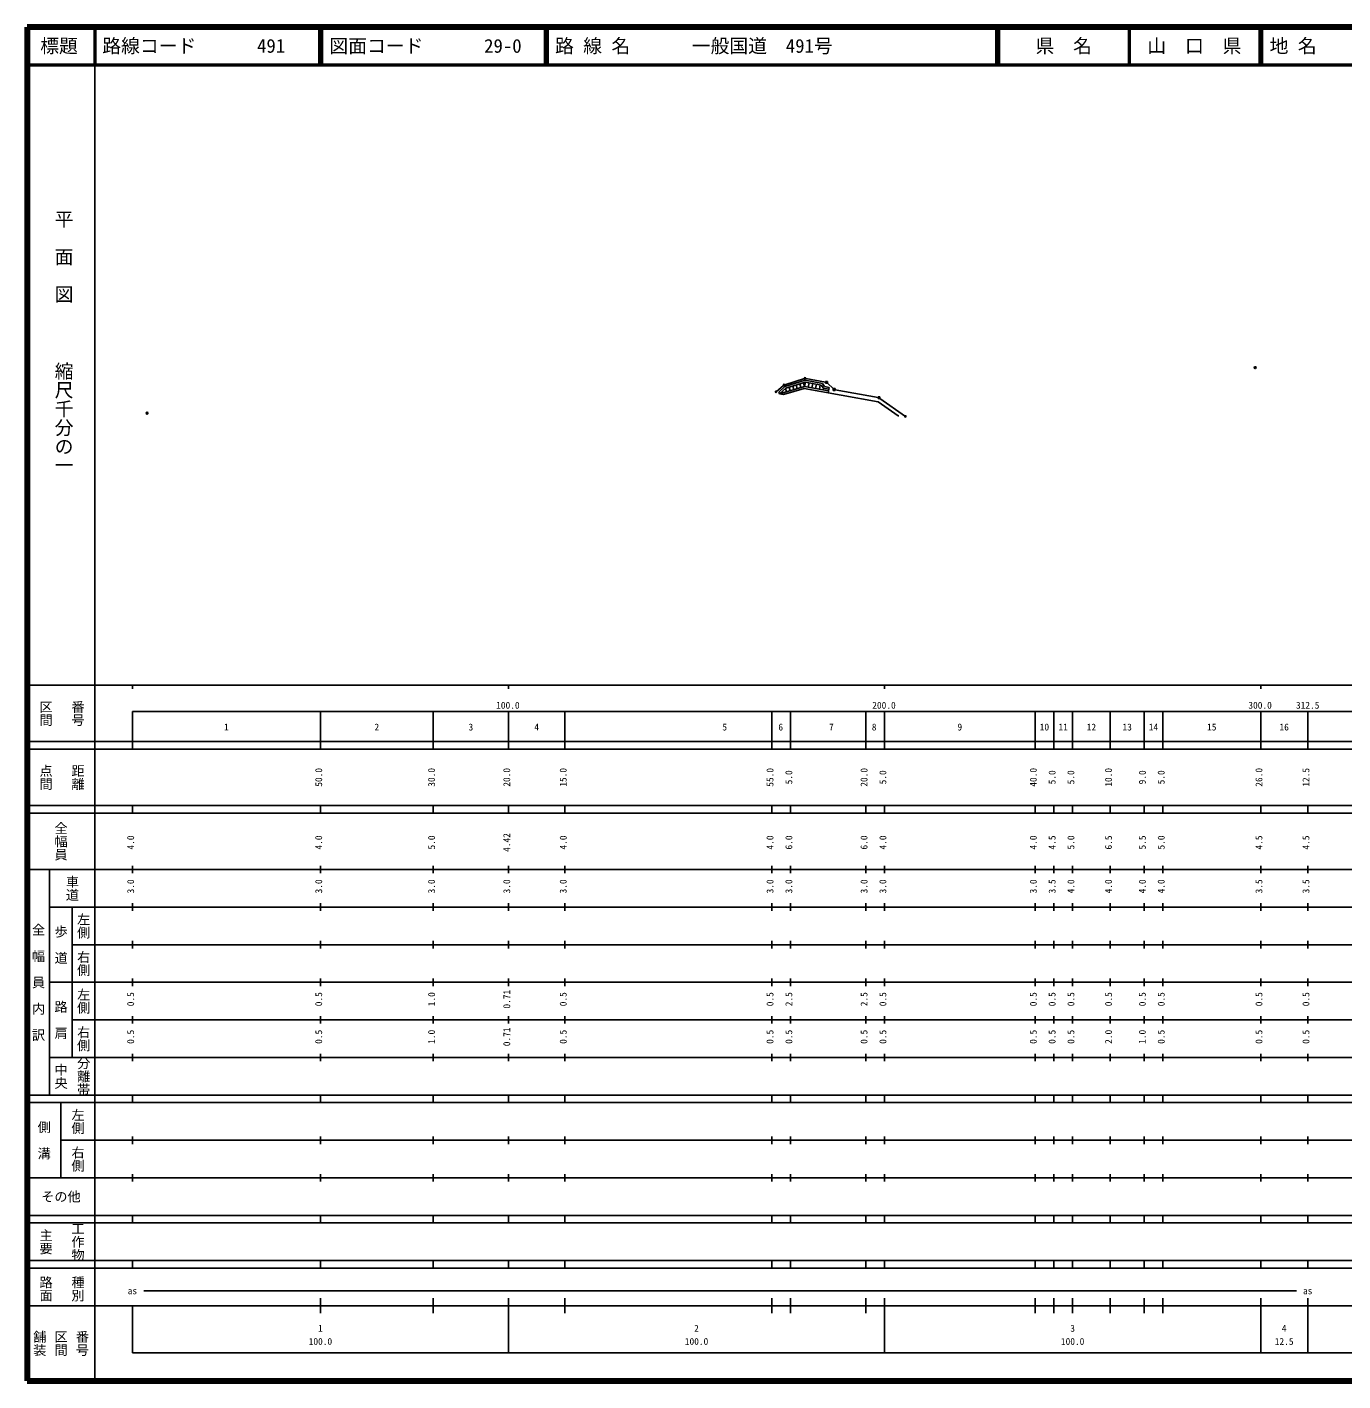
# Model space of a CAD drawing. Units: millimetres on the paper, with parts at other scales. Extents: x 40 to 680, y 20 to 380.
# Drawn here: x 40 to 389.9, y 20 to 380 of the extents above; entities that cross this region are included whole.
import ezdxf
from ezdxf.enums import TextEntityAlignment as Align

# ---------------------------------------------------------------- set-up
doc = ezdxf.new("R2010")
doc.units = ezdxf.units.MM
doc.header["$PDMODE"] = 32
doc.header["$PDSIZE"] = 0.5
for name, color, linetype, lineweight in [('M-BGD', 7, 'Continuous', 25), ('M-BMK-ROW', 30, 'Continuous', 25), ('M-TTL', 2, 'Continuous', 140), ('M-TTL-BAND', 7, 'Continuous', 25), ('M-TTL-LINE', 7, 'Continuous', 50)]:
    doc.layers.add(name, color=color, linetype=linetype, lineweight=lineweight)
doc.layers.add('M-OTRS', color=6, linetype='Continuous')
doc.layers.add('M-TTL-TXT', color=7, linetype='Continuous')
doc.styles.add('@ＭＳ ゴシック', font='')
doc.styles.add('ＭＳ ゴシック', font='')
doc.styles.get('@ＭＳ ゴシック').set_extended_font_data('@MS Gothic')
doc.styles.get('ＭＳ ゴシック').set_extended_font_data('MS Gothic')

msp = doc.modelspace()

# ---------------------------------------------------------------- linework, layer by layer
at = {"layer": 'M-BGD'}
for p, q in [((240.076, 282.485), (246.72, 284.414)), ((241.516, 284.397), (246.902, 286.092)), ((241.766, 283.952), (246.933, 285.578)), ((243.84, 283.572), (243.564, 284.518)), ((244.8, 283.853), (244.518, 284.818)), ((245.76, 284.134), (245.472, 285.118)), ((246.72, 284.414), (246.426, 285.419)), ((246.933, 285.578), (246.72, 284.414)), ((246.72, 284.414), (253.085, 283.249)), ((246.902, 286.092), (251.475, 285.239)), ((246.933, 285.578), (251.176, 284.786)), ((247.916, 285.398), (247.703, 284.234)), ((248.9, 285.218), (248.687, 284.054)), ((249.884, 285.038), (249.671, 283.874)), ((250.867, 284.858), (250.654, 283.694)), ((251.72, 283.971), (251.176, 284.786)), ((252.018, 284.425), (251.475, 285.239)), ((252.018, 284.425), (253.258, 284.198)), ((239.843, 282.945), (241.516, 284.397)), ((240.076, 282.485), (239.843, 282.945)), ((240.076, 282.485), (241.766, 283.952)), ((240.076, 282.485), (241.162, 282.335)), ((240.961, 282.729), (240.839, 283.148)), ((241.162, 282.335), (246.63, 283.923)), ((241.921, 283.01), (241.67, 283.869)), ((242.881, 283.291), (242.61, 284.217)), ((246.63, 283.923), (266.303, 280.321)), ((251.721, 283.968), (251.638, 283.514)), ((251.72, 283.971), (253.168, 283.706)), ((253.258, 284.198), (252.999, 282.779)), ((266.303, 280.321), (271.613, 276.664)), ((271.613, 276.664), (271.796, 276.635)), ((238, 188), (238, 198)), ((243, 188), (243, 198)), ((263, 188), (263, 198))]:
    msp.add_line(p, q, dxfattribs=at)
at = {"layer": 'M-BMK-ROW'}
for p, q in [((239.294, 283.131), (241.125, 284.72)), ((241.446, 284.899), (246.692, 286.551)), ((247.055, 286.572), (252.288, 285.596)), ((252.288, 285.799), (252.788, 285.799)), ((252.288, 285.299), (252.288, 285.799)), ((252.288, 285.299), (252.788, 285.299)), ((252.363, 285.724), (252.713, 285.374)), ((252.363, 285.374), (252.713, 285.724)), ((252.788, 285.299), (252.788, 285.799)), ((252.788, 285.319), (254.371, 283.859)), ((254.371, 283.879), (254.871, 283.879)), ((254.371, 283.379), (254.371, 283.879)), ((254.371, 283.379), (254.871, 283.379)), ((254.446, 283.804), (254.796, 283.454)), ((254.446, 283.454), (254.796, 283.804)), ((254.871, 283.379), (254.871, 283.879)), ((254.871, 283.583), (266.26, 281.498)), ((266.26, 281.702), (266.76, 281.702)), ((266.26, 281.202), (266.26, 281.702)), ((266.26, 281.202), (266.76, 281.202)), ((266.335, 281.627), (266.685, 281.277)), ((266.335, 281.277), (266.685, 281.627)), ((266.76, 281.202), (266.76, 281.702)), ((266.76, 281.274), (273.523, 276.455))]:
    msp.add_line(p, q, dxfattribs=at)
for centre in [(241.267, 284.843), (246.871, 286.607), (239.152, 283.008), (273.523, 276.455)]:
    msp.add_circle(centre, 0.188, dxfattribs=at)
at = {"layer": 'M-OTRS'}
for p in [(366.542, 289.448), (71.892, 277.317)]:
    msp.add_point(p, dxfattribs=at)
at = {"layer": 'M-TTL'}
for p, q in [((40, 380), (40, 20)), ((680, 380), (40, 380)), ((40, 20), (680, 20))]:
    msp.add_line(p, q, dxfattribs=at)
at = {"layer": 'M-TTL-BAND'}
for p, q in [((58, 370), (58, 20)), ((40, 205), (579, 205)), ((68, 205), (68, 204)), ((168, 205), (168, 204)), ((268, 205), (268, 204)), ((368, 205), (368, 204)), ((68, 198), (579, 198)), ((68, 198), (68, 188)), ((118, 188), (118, 198)), ((148, 188), (148, 198)), ((168, 188), (168, 198)), ((183, 188), (183, 198)), ((238, 188), (238, 198)), ((243, 188), (243, 198)), ((263, 188), (263, 198)), ((268, 188), (268, 198)), ((308, 188), (308, 198)), ((313, 188), (313, 198)), ((318, 188), (318, 198)), ((328, 188), (328, 198)), ((337, 188), (337, 198)), ((342, 188), (342, 198)), ((368, 188), (368, 198)), ((380.5, 188), (380.5, 198)), ((40, 190), (579, 190)), ((40, 188), (579, 188)), ((40, 173), (579, 173)), ((68, 171), (68, 173)), ((118, 171), (118, 173)), ((148, 171), (148, 173)), ((168, 171), (168, 173)), ((183, 171), (183, 173)), ((238, 171), (238, 173)), ((243, 171), (243, 173)), ((263, 171), (263, 173)), ((268, 171), (268, 173)), ((308, 171), (308, 173)), ((313, 171), (313, 173)), ((318, 171), (318, 173)), ((328, 171), (328, 173)), ((337, 171), (337, 173)), ((342, 171), (342, 173)), ((368, 171), (368, 173)), ((380.5, 171), (380.5, 173)), ((40, 171), (579, 171)), ((40, 156), (579, 156)), ((46, 96), (46, 156)), ((68, 155), (68, 157)), ((118, 155), (118, 157)), ((148, 155), (148, 157)), ((168, 155), (168, 157)), ((183, 155), (183, 157)), ((238, 155), (238, 157)), ((243, 155), (243, 157)), ((263, 155), (263, 157)), ((268, 155), (268, 157)), ((308, 155), (308, 157)), ((313, 155), (313, 157)), ((318, 155), (318, 157)), ((328, 155), (328, 157)), ((337, 155), (337, 157)), ((342, 155), (342, 157)), ((368, 155), (368, 157)), ((380.5, 155), (380.5, 157)), ((46, 146), (579, 146)), ((52, 146), (52, 106)), ((68, 145), (68, 147)), ((118, 145), (118, 147)), ((148, 145), (148, 147)), ((168, 145), (168, 147)), ((183, 145), (183, 147)), ((238, 145), (238, 147)), ((243, 145), (243, 147)), ((263, 145), (263, 147)), ((268, 145), (268, 147)), ((308, 145), (308, 147)), ((313, 145), (313, 147)), ((318, 145), (318, 147)), ((328, 145), (328, 147)), ((337, 145), (337, 147)), ((342, 145), (342, 147)), ((368, 145), (368, 147)), ((380.5, 145), (380.5, 147)), ((68, 135), (68, 137)), ((118, 135), (118, 137)), ((148, 135), (148, 137)), ((168, 135), (168, 137)), ((183, 135), (183, 137)), ((238, 135), (238, 137)), ((243, 135), (243, 137)), ((263, 135), (263, 137)), ((268, 135), (268, 137)), ((308, 135), (308, 137)), ((313, 135), (313, 137)), ((318, 135), (318, 137)), ((328, 135), (328, 137)), ((337, 135), (337, 137)), ((342, 135), (342, 137)), ((368, 135), (368, 137)), ((380.5, 135), (380.5, 137)), ((52, 136), (579, 136)), ((46, 126), (579, 126)), ((68, 125), (68, 127)), ((118, 125), (118, 127)), ((148, 125), (148, 127)), ((168, 125), (168, 127)), ((183, 125), (183, 127)), ((238, 125), (238, 127)), ((243, 125), (243, 127)), ((263, 125), (263, 127)), ((268, 125), (268, 127)), ((308, 125), (308, 127)), ((313, 125), (313, 127)), ((318, 125), (318, 127)), ((328, 125), (328, 127)), ((337, 125), (337, 127)), ((342, 125), (342, 127)), ((368, 125), (368, 127)), ((380.5, 125), (380.5, 127)), ((52, 116), (579, 116)), ((68, 115), (68, 117)), ((118, 115), (118, 117)), ((148, 115), (148, 117)), ((168, 115), (168, 117)), ((183, 115), (183, 117)), ((238, 115), (238, 117)), ((243, 115), (243, 117)), ((263, 115), (263, 117)), ((268, 115), (268, 117)), ((308, 115), (308, 117)), ((313, 115), (313, 117)), ((318, 115), (318, 117)), ((328, 115), (328, 117)), ((337, 115), (337, 117)), ((342, 115), (342, 117)), ((368, 115), (368, 117)), ((380.5, 115), (380.5, 117)), ((46, 106), (579, 106)), ((68, 105), (68, 107)), ((118, 105), (118, 107)), ((148, 105), (148, 107)), ((168, 105), (168, 107)), ((183, 105), (183, 107)), ((238, 105), (238, 107)), ((243, 105), (243, 107)), ((263, 105), (263, 107)), ((268, 105), (268, 107)), ((308, 105), (308, 107)), ((313, 105), (313, 107)), ((318, 105), (318, 107)), ((328, 105), (328, 107)), ((337, 105), (337, 107)), ((342, 105), (342, 107)), ((368, 105), (368, 107)), ((380.5, 105), (380.5, 107)), ((40, 96), (579, 96)), ((40, 94), (579, 94)), ((49, 94), (49, 74)), ((68, 94), (68, 96)), ((118, 94), (118, 96)), ((148, 94), (148, 96)), ((168, 94), (168, 96)), ((183, 94), (183, 96)), ((238, 94), (238, 96)), ((243, 94), (243, 96)), ((263, 94), (263, 96)), ((268, 94), (268, 96)), ((308, 94), (308, 96)), ((313, 94), (313, 96)), ((318, 94), (318, 96)), ((328, 94), (328, 96)), ((337, 94), (337, 96)), ((342, 94), (342, 96)), ((368, 94), (368, 96)), ((380.5, 94), (380.5, 96)), ((49, 84), (579, 84)), ((68, 83), (68, 85)), ((118, 83), (118, 85)), ((148, 83), (148, 85)), ((168, 83), (168, 85)), ((183, 83), (183, 85)), ((238, 83), (238, 85)), ((243, 83), (243, 85)), ((263, 83), (263, 85)), ((268, 83), (268, 85)), ((308, 83), (308, 85)), ((313, 83), (313, 85)), ((318, 83), (318, 85)), ((328, 83), (328, 85)), ((337, 83), (337, 85)), ((342, 83), (342, 85)), ((368, 83), (368, 85)), ((380.5, 83), (380.5, 85)), ((40, 74), (579, 74)), ((68, 73), (68, 75)), ((118, 73), (118, 75)), ((148, 73), (148, 75)), ((168, 73), (168, 75)), ((183, 73), (183, 75)), ((238, 73), (238, 75)), ((243, 73), (243, 75)), ((263, 73), (263, 75)), ((268, 73), (268, 75)), ((308, 73), (308, 75)), ((313, 73), (313, 75)), ((318, 73), (318, 75)), ((328, 73), (328, 75)), ((337, 73), (337, 75)), ((342, 73), (342, 75)), ((368, 73), (368, 75)), ((380.5, 73), (380.5, 75)), ((40, 64), (579, 64)), ((40, 62), (579, 62)), ((68, 62), (68, 64)), ((118, 62), (118, 64)), ((148, 62), (148, 64)), ((168, 62), (168, 64)), ((183, 62), (183, 64)), ((238, 62), (238, 64)), ((243, 62), (243, 64)), ((263, 62), (263, 64)), ((268, 62), (268, 64)), ((308, 62), (308, 64)), ((313, 62), (313, 64)), ((318, 62), (318, 64)), ((328, 62), (328, 64)), ((337, 62), (337, 64)), ((342, 62), (342, 64)), ((368, 62), (368, 64)), ((380.5, 62), (380.5, 64)), ((40, 52), (579, 52)), ((68, 50), (68, 52)), ((118, 50), (118, 52)), ((148, 50), (148, 52)), ((168, 50), (168, 52)), ((183, 50), (183, 52)), ((238, 50), (238, 52)), ((243, 50), (243, 52)), ((263, 50), (263, 52)), ((268, 50), (268, 52)), ((308, 50), (308, 52)), ((313, 50), (313, 52)), ((318, 50), (318, 52)), ((328, 50), (328, 52)), ((337, 50), (337, 52)), ((342, 50), (342, 52)), ((368, 50), (368, 52)), ((380.5, 50), (380.5, 52)), ((40, 50), (579, 50)), ((71, 44), (377.5, 44)), ((40, 40), (579, 40)), ((68, 40), (68, 27.5)), ((118, 38), (118, 42)), ((148, 38), (148, 42)), ((168, 27.5), (168, 42)), ((183, 38), (183, 42)), ((238, 38), (238, 42)), ((243, 38), (243, 42)), ((263, 38), (263, 42)), ((268, 27.5), (268, 42)), ((308, 38), (308, 42)), ((313, 38), (313, 42)), ((318, 38), (318, 42)), ((328, 38), (328, 42)), ((337, 38), (337, 42)), ((342, 38), (342, 42)), ((368, 27.5), (368, 42)), ((380.5, 27.5), (380.5, 42)), ((68, 27.5), (579, 27.5))]:
    msp.add_line(p, q, dxfattribs=at)
at = {"layer": 'M-TTL-LINE'}
for p, q in [((58, 380), (58, 370)), ((117.75, 380), (117.75, 370)), ((118.25, 380), (118.25, 370)), ((177.75, 380), (177.75, 370)), ((178.25, 380), (178.25, 370)), ((297.75, 380), (297.75, 370)), ((298.25, 380), (298.25, 370)), ((333, 380), (333, 370)), ((367.75, 380), (367.75, 370)), ((368.25, 380), (368.25, 370)), ((40, 370), (680, 370))]:
    msp.add_line(p, q, dxfattribs=at)

# ---------------------------------------------------------------- texts
at = {"layer": 'M-TTL-BAND', "style": '@ＭＳ ゴシック'}
for s, p in [('平  面  図', (49.777, 306.475)), ('縮尺千分の一', (49.777, 261.03))]:
    msp.add_text(s, height=3.666, rotation=270, dxfattribs=at).set_placement(p, align=Align.MIDDLE_RIGHT)
for s, p in [('区間', (45, 197.5)), ('番号', (53.5, 197.5)), ('点間', (45, 180.5)), ('距離', (53.5, 180.5)), ('全幅員', (49, 163.5)), ('車道', (52, 151)), ('左側', (55, 141)), ('全\u3000幅\u3000員\u3000内\u3000訳', (43, 126)), ('歩\u3000道', (49, 136)), ('右側', (55, 131)), ('左側', (55, 121)), ('路\u3000肩', (49, 116)), ('右側', (55, 111)), ('分離帯', (55, 101)), ('中央', (49, 101)), ('左側', (53.5, 89)), ('側\u3000溝', (44.5, 84)), ('右側', (53.5, 79)), ('工作物', (53.5, 57)), ('主要', (45, 57)), ('路面', (45, 44.5)), ('種別', (53.5, 44.5)), ('舗装', (43.333, 30)), ('区間', (49, 30)), ('番号', (54.667, 30))]:
    msp.add_text(s, height=2.566, rotation=270, dxfattribs=at).set_placement(p, align=Align.MIDDLE_CENTER)
at = {"layer": 'M-TTL-BAND', "style": 'ＭＳ ゴシック'}
for s, p in [('100.0', (167.844, 198.195)), ('200.0', (267.844, 198.195)), ('300.0', (367.844, 198.195)), ('312.5', (380.5, 198.195)), ('1', (93, 192.405)), ('2', (133, 192.405)), ('3', (158, 192.405)), ('4', (175.5, 192.405)), ('5', (225.5, 192.405)), ('6', (240.382, 192.405)), ('7', (253.857, 192.405)), ('8', (265.223, 192.405)), ('9', (288, 192.405)), ('10', (310.5, 192.405)), ('11', (315.5, 192.405)), ('12', (323, 192.405)), ('13', (332.5, 192.405)), ('14', (339.5, 192.405)), ('15', (355, 192.405)), ('16', (374.25, 192.405)), ('as', (68, 42.5)), ('as', (380.5, 42.5)), ('1', (118, 32.523)), ('2', (218, 32.523)), ('3', (318, 32.523)), ('4', (374.25, 32.523)), ('100.0', (118, 29.033)), ('100.0', (218, 29.033)), ('100.0', (318, 29.033)), ('12.5', (374.25, 29.033))]:
    msp.add_text(s, height=1.833, dxfattribs=at).set_placement(p, align=Align.BOTTOM_CENTER)
for s, p in [('50.0', (119, 180.5)), ('30.0', (149, 180.5)), ('20.0', (169, 180.5)), ('15.0', (184, 180.5)), ('55.0', (239, 180.5)), ('5.0', (244, 180.5)), ('20.0', (264, 180.5)), ('5.0', (269, 180.5)), ('40.0', (309, 180.5)), ('5.0', (314, 180.5)), ('5.0', (319, 180.5)), ('10.0', (329, 180.5)), ('9.0', (338, 180.5)), ('5.0', (343, 180.5)), ('26.0', (369, 180.5)), ('12.5', (381.5, 180.5)), ('4.0', (69, 163.174)), ('4.0', (119, 163.174)), ('5.0', (149, 163.174)), ('4.42', (169, 163.174)), ('4.0', (184, 163.174)), ('4.0', (239, 163.174)), ('6.0', (244, 163.174)), ('6.0', (264, 163.174)), ('4.0', (269, 163.174)), ('4.0', (309, 163.174)), ('4.5', (314, 163.174)), ('5.0', (319, 163.174)), ('6.5', (329, 163.174)), ('5.5', (338, 163.174)), ('5.0', (343, 163.174)), ('4.5', (369, 163.174)), ('4.5', (381.5, 163.174)), ('3.0', (69, 151.5)), ('3.0', (119, 151.5)), ('3.0', (149, 151.5)), ('3.0', (169, 151.5)), ('3.0', (184, 151.5)), ('3.0', (239, 151.5)), ('3.0', (244, 151.5)), ('3.0', (264, 151.5)), ('3.0', (269, 151.5)), ('3.0', (309, 151.5)), ('3.5', (314, 151.5)), ('4.0', (319, 151.5)), ('4.0', (329, 151.5)), ('4.0', (338, 151.5)), ('4.0', (343, 151.5)), ('3.5', (369, 151.5)), ('3.5', (381.5, 151.5)), ('0.5', (69, 121.5)), ('0.5', (119, 121.5)), ('1.0', (149, 121.5)), ('0.71', (169, 121.5)), ('0.5', (184, 121.5)), ('0.5', (239, 121.5)), ('2.5', (244, 121.5)), ('2.5', (264, 121.5)), ('0.5', (269, 121.5)), ('0.5', (309, 121.5)), ('0.5', (314, 121.5)), ('0.5', (319, 121.5)), ('0.5', (329, 121.5)), ('0.5', (338, 121.5)), ('0.5', (343, 121.5)), ('0.5', (369, 121.5)), ('0.5', (381.5, 121.5)), ('0.5', (69, 111.5)), ('0.5', (119, 111.5)), ('1.0', (149, 111.5)), ('0.71', (169, 111.5)), ('0.5', (184, 111.5)), ('0.5', (239, 111.5)), ('0.5', (244, 111.5)), ('0.5', (264, 111.5)), ('0.5', (269, 111.5)), ('0.5', (309, 111.5)), ('0.5', (314, 111.5)), ('0.5', (319, 111.5)), ('2.0', (329, 111.5)), ('1.0', (338, 111.5)), ('0.5', (343, 111.5)), ('0.5', (369, 111.5)), ('0.5', (381.5, 111.5))]:
    msp.add_text(s, height=1.833, rotation=90, dxfattribs=at).set_placement(p, align=Align.BOTTOM_CENTER)
msp.add_text('その他', height=2.566, dxfattribs=at).set_placement((49, 69), align=Align.MIDDLE_CENTER)
at = {"layer": 'M-TTL-TXT', "style": 'ＭＳ ゴシック'}
for s, p in [('標題', (48.5, 375)), ('県\u3000名', (315.625, 375)), ('山\u3000口\u3000県', (350.375, 375))]:
    msp.add_text(s, height=3.666, dxfattribs=at).set_placement(p, align=Align.MIDDLE_CENTER)
for s, p in [('路線コード', (60, 375)), ('491', (101.142, 375)), ('図面コード', (120.38, 375)), ('29-0', (161.521, 375)), ('路 線 名', (180.38, 375)), ('一般国道\u3000491号', (216.734, 375)), ('地 名', (370.38, 375))]:
    msp.add_text(s, height=3.666, dxfattribs=at).set_placement(p, align=Align.MIDDLE_LEFT)

doc.saveas('drawing.dxf')
